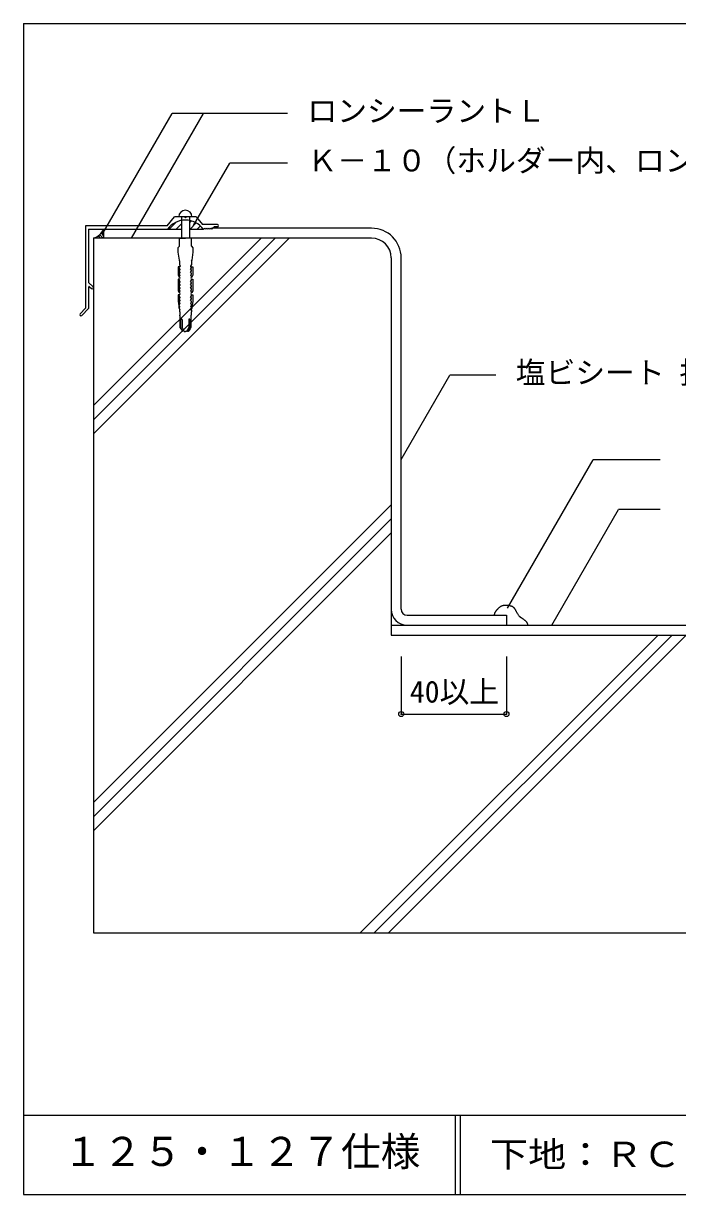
# Model space of a CAD drawing. Units: millimetres, scale not verified. Extents: x -405 to 395, y 32 to 622.
# Drawn here: x -405 to -75, y 32 to 622 of the extents above; entities that cross this region are included whole.
import ezdxf
from ezdxf.enums import TextEntityAlignment as Align

# ---------------------------------------------------------------- set-up
doc = ezdxf.new("R2010")
doc.units = ezdxf.units.MM
doc.header["$LTSCALE"] = 5
doc.header["$PDMODE"] = 32
doc.header["$PDSIZE"] = 2.5
for name, color, linetype in [('2-2_in line', 7, 'Continuous'), ('2-4_out line', 2, 'Continuous'), ('2-6_鋼板・アングル', 2, 'Continuous'), ('2-7_ビス', 7, 'Continuous'), ('2-A_moji', 7, 'Continuous'), ('2-B_dim', 7, 'Continuous'), ('2-D_ハッチ他', 4, 'Continuous'), ('2-E_con他', 4, 'Continuous'), ('F-5', 6, 'Continuous'), ('F-7', 1, 'Continuous'), ('F-A', 7, 'Continuous')]:
    doc.layers.add(name, color=color, linetype=linetype)
doc.styles.add('HG丸ｺﾞｼｯｸM-PRO', font='')
doc.styles.add('ＭＳ ゴシック', font='')
doc.styles.get('HG丸ｺﾞｼｯｸM-PRO').set_extended_font_data('HG丸ｺﾞｼｯｸM-PRO')
doc.styles.get('ＭＳ ゴシック').set_extended_font_data('MS Gothic')

msp = doc.modelspace()

# ---------------------------------------------------------------- linework, layer by layer
at = {"layer": '2-2_in line'}
for p, q in [((-364.72, 513.982), (-369.72, 513.982)), ((-369.72, 513.982), (-369.72, 489.116)), ((-364.72, 518.482), (-364.72, 513.982)), ((-229.72, 513.982), (-339.72, 513.982)), ((-332.391, 518.482), (-325.445, 518.482)), ((-321.445, 518.482), (-314.498, 518.482)), ((-219.72, 503.982), (-219.72, 313.982)), ((-219.72, 318.982), (-161.72, 318.982)), ((-219.72, 313.982), (80.28, 313.982))]:
    msp.add_line(p, q, dxfattribs=at)
at = {"layer": '2-2_in line', "color": 1}
msp.add_line((-339.72, 513.982), (-364.72, 513.982), dxfattribs=at)
at = {"layer": '2-2_in line'}
for points in [[(-167.717, 323.982), (-167.699, 324.113), (-167.666, 324.338), (-167.628, 324.561), (-167.583, 324.781), (-167.527, 324.998), (-167.458, 325.21), (-167.411, 325.33), (-167.37, 325.422), (-167.292, 325.577), (-167.205, 325.729), (-167.11, 325.878), (-167.01, 326.023), (-166.905, 326.166), (-166.843, 326.247), (-166.769, 326.342), (-166.639, 326.502), (-166.506, 326.66), (-166.371, 326.816), (-166.233, 326.969), (-166.094, 327.121), (-166.013, 327.208), (-165.927, 327.299), (-165.778, 327.455), (-165.626, 327.608), (-165.471, 327.759), (-165.312, 327.905), (-165.149, 328.046), (-165.052, 328.126), (-164.964, 328.195), (-164.809, 328.309), (-164.65, 328.417), (-164.487, 328.518), (-164.32, 328.61), (-164.148, 328.694), (-164.047, 328.738), (-163.933, 328.782), (-163.733, 328.849), (-163.529, 328.906), (-163.322, 328.953)], [(-163.322, 328.953), (-163.113, 328.993), (-162.902, 329.026), (-162.78, 329.043), (-162.631, 329.062), (-162.375, 329.089), (-162.118, 329.108), (-161.862, 329.117), (-161.607, 329.116), (-161.353, 329.102), (-161.207, 329.087), (-161.099, 329.073), (-160.915, 329.044), (-160.731, 329.01), (-160.547, 328.972), (-160.363, 328.932), (-160.178, 328.892), (-160.071, 328.869), (-159.949, 328.843), (-159.738, 328.8), (-159.528, 328.754), (-159.321, 328.701), (-159.119, 328.639), (-158.922, 328.563), (-158.812, 328.511), (-158.712, 328.458), (-158.547, 328.355), (-158.389, 328.239), (-158.238, 328.111), (-158.095, 327.973), (-157.959, 327.828), (-157.883, 327.741), (-157.799, 327.639), (-157.661, 327.457), (-157.531, 327.271), (-157.408, 327.081), (-157.29, 326.887), (-157.177, 326.691), (-157.113, 326.576), (-157.046, 326.453)], [(-157.046, 326.453), (-156.932, 326.24), (-156.82, 326.026), (-156.709, 325.811), (-156.598, 325.595), (-156.487, 325.379), (-156.422, 325.253), (-156.334, 325.084), (-156.177, 324.795), (-156.013, 324.51), (-155.838, 324.233), (-155.649, 323.967), (-155.444, 323.714), (-155.316, 323.575), (-155.27, 323.528), (-155.188, 323.448), (-155.104, 323.371), (-155.018, 323.297), (-154.928, 323.226), (-154.837, 323.158), (-154.783, 323.12), (-154.694, 323.061), (-154.535, 322.965), (-154.374, 322.873), (-154.211, 322.785), (-154.048, 322.695), (-153.887, 322.604), (-153.796, 322.548), (-153.703, 322.488), (-153.547, 322.381), (-153.395, 322.268), (-153.246, 322.151), (-153.098, 322.03), (-152.952, 321.908), (-152.868, 321.837), (-152.762, 321.747), (-152.58, 321.592), (-152.401, 321.435), (-152.226, 321.274), (-152.056, 321.107)], [(-152.056, 321.107), (-151.892, 320.934), (-151.801, 320.83), (-151.75, 320.768), (-151.663, 320.658), (-151.581, 320.546), (-151.503, 320.43), (-151.43, 320.312), (-151.363, 320.191), (-151.327, 320.119), (-151.281, 320.017), (-151.209, 319.839), (-151.147, 319.656), (-151.093, 319.47), (-151.044, 319.282), (-150.998, 319.092), (-150.972, 318.982)]]:
    msp.add_lwpolyline(points, dxfattribs=at)
for centre, radius, start, end in [((-371.535, 521.026), 7.275, 284.45015, 339.52427), ((-229.72, 503.982), 10, 0, 90), ((-211.72, 326.982), 8, 180, 270)]:
    msp.add_arc(centre, radius, start, end, dxfattribs=at)
at = {"layer": '2-4_out line'}
for p, q in [((-229.72, 518.982), (-310.178, 518.982)), ((-214.72, 326.982), (-214.72, 503.982)), ((-369.72, 489.116), (-369.72, 163.982))]:
    msp.add_line(p, q, dxfattribs=at)
for points in [[(-211.72, 323.982), (-161.72, 323.982), (-161.72, 318.982), (22.28, 318.982)], [(-369.72, 163.982), (80.28, 163.982), (80.28, 122.141)]]:
    msp.add_lwpolyline(points, dxfattribs=at)
for centre, radius, start, end in [((-229.72, 503.982), 15, 0, 90), ((-211.72, 326.982), 3, 180, 270)]:
    msp.add_arc(centre, radius, start, end, dxfattribs=at)
at = {"layer": '2-6_鋼板・アングル'}
for p, q in [((-373.695, 520.182), (-373.695, 478.682)), ((-332.695, 520.182), (-373.695, 520.182)), ((-332.695, 520.182), (-328.945, 524.682)), ((-323.945, 524.682), (-328.945, 524.682)), ((-323.945, 524.682), (-323.445, 524.182)), ((-322.945, 524.682), (-323.445, 524.182)), ((-317.945, 524.682), (-322.945, 524.682)), ((-317.945, 524.682), (-314.778, 520.882)), ((-307.295, 520.882), (-314.778, 520.882)), ((-310.195, 518.482), (-308.895, 519.682)), ((-307.295, 519.682), (-308.895, 519.682)), ((-372.195, 518.482), (-332.391, 518.482)), ((-372.195, 518.482), (-372.195, 491.682)), ((-313.695, 518.982), (-314.373, 518.303)), ((-313.907, 518.77), (-314.097, 518.58)), ((-372.195, 491.682), (-369.912, 489.399)), ((-372.195, 489.26), (-372.195, 478.485)), ((-371.683, 489.472), (-370.76, 488.55)), ((-373.695, 478.682), (-376.519, 475.857)), ((-372.195, 478.485), (-375.671, 475.009))]:
    msp.add_line(p, q, dxfattribs=at)
for points in [[(-312.195, 518.482), (-312.695, 518.982), (-313.195, 518.482), (-313.695, 518.982)], [(-310.195, 518.482), (-310.695, 518.982), (-311.195, 518.482), (-311.695, 518.982), (-312.195, 518.482), (-312.695, 518.982), (-313.195, 518.482)], [(-312.195, 518.482), (-312.695, 518.982), (-313.195, 518.482)]]:
    msp.add_lwpolyline(points, dxfattribs=at)
for centre, radius, start, end in [((-323.445, 512.082), 11, 34.44351, 144.42147), ((-307.295, 520.282), 0.6, 270, 90), ((-371.895, 489.26), 0.3, 45, 180), ((-370.336, 488.974), 0.6, 225, 45), ((-376.095, 475.433), 0.6, 135, 315)]:
    msp.add_arc(centre, radius, start, end, dxfattribs=at)
at = {"layer": '2-7_ビス'}
for p, q in [((-320.134, 524.682), (-326.756, 524.682)), ((-325.445, 524.682), (-325.445, 513.982)), ((-321.445, 524.682), (-321.445, 513.982)), ((-326.614, 494.357), (-326.614, 494.357)), ((-326.614, 494.357), (-326.614, 494.357)), ((-320.276, 494.357), (-320.276, 494.357)), ((-320.276, 494.357), (-320.276, 494.357)), ((-326.614, 478.69), (-326.181, 477.866)), ((-320.276, 478.69), (-320.709, 477.866))]:
    msp.add_line(p, q, dxfattribs=at)
for points in [[(-326.445, 509.886), (-326.445, 513.982), (-323.445, 513.982)], [(-320.445, 509.886), (-320.445, 513.982), (-323.445, 513.982)], [(-326.445, 509.886), (-327.195, 509.062), (-327.195, 506.963), (-326.647, 502.845), (-326.405, 502.438), (-326.445, 502.438), (-326.445, 500.624), (-326.012, 499.799)], [(-320.445, 509.886), (-319.695, 509.062), (-319.695, 506.963), (-320.243, 502.845), (-320.485, 502.438), (-320.445, 502.438), (-320.445, 500.624), (-320.878, 499.799)], [(-326.142, 499.552), (-327.12, 499.552), (-327.12, 495.318), (-326.618, 494.357), (-326.614, 494.357)], [(-326.073, 498.232), (-326.581, 499.057), (-326.581, 499.552)], [(-326.073, 496.666), (-326.581, 497.49), (-326.581, 497.968), (-326.232, 497.985)], [(-326.13, 495.099), (-326.581, 495.924), (-326.581, 496.401), (-326.233, 496.418)], [(-320.816, 498.232), (-320.309, 499.057), (-320.309, 499.552)], [(-320.816, 496.666), (-320.309, 497.49), (-320.309, 497.968), (-320.658, 497.985)], [(-320.759, 495.099), (-320.309, 495.924), (-320.309, 496.401), (-320.657, 496.418)], [(-320.748, 499.552), (-319.77, 499.552), (-319.77, 495.318), (-320.271, 494.357), (-320.276, 494.357)], [(-326.581, 493.285), (-327.12, 493.285), (-327.12, 487.488), (-326.614, 486.524)], [(-326.614, 494.357), (-326.61, 494.835), (-326.292, 494.852)], [(-326.073, 491.966), (-326.581, 492.79), (-326.581, 493.285)], [(-326.073, 490.399), (-326.581, 491.224), (-326.581, 491.701), (-326.233, 491.718)], [(-326.073, 488.832), (-326.581, 489.657), (-326.581, 490.135), (-326.233, 490.152)], [(-320.816, 491.966), (-320.309, 492.79), (-320.309, 493.285)], [(-320.816, 490.399), (-320.309, 491.224), (-320.309, 491.701), (-320.657, 491.718)], [(-320.816, 488.832), (-320.309, 489.657), (-320.309, 490.135), (-320.657, 490.152)], [(-320.276, 494.357), (-320.28, 494.835), (-320.597, 494.852)], [(-320.309, 493.285), (-319.77, 493.285), (-319.77, 487.488), (-320.276, 486.524)], [(-326.581, 485.452), (-327.12, 485.452), (-327.12, 482.204), (-326.614, 478.69), (-326.613, 479.168), (-326.305, 479.185)], [(-326.614, 486.524), (-326.61, 487.001), (-326.289, 487.018)], [(-326.106, 482.566), (-326.586, 483.39), (-326.581, 483.868), (-326.233, 483.885)], [(-326.131, 487.266), (-326.581, 488.09), (-326.581, 488.568), (-326.233, 488.585)], [(-326.073, 484.132), (-326.581, 484.957), (-326.581, 485.452)], [(-320.816, 484.132), (-320.309, 484.957), (-320.309, 485.452)], [(-320.784, 482.566), (-320.304, 483.39), (-320.309, 483.868), (-320.657, 483.885)], [(-320.759, 487.266), (-320.309, 488.09), (-320.309, 488.568), (-320.657, 488.585)], [(-320.276, 486.524), (-320.28, 487.001), (-320.6, 487.018)], [(-320.309, 485.452), (-319.77, 485.452), (-319.77, 482.204), (-320.276, 478.69), (-320.276, 479.168), (-320.585, 479.185)], [(-326.16, 479.432), (-326.611, 480.257), (-326.609, 480.735), (-326.286, 480.752)], [(-326.138, 480.999), (-326.602, 481.824), (-326.597, 482.301), (-326.263, 482.318)], [(-320.752, 480.999), (-320.288, 481.824), (-320.292, 482.301), (-320.627, 482.318)], [(-320.73, 479.432), (-320.279, 480.257), (-320.281, 480.735), (-320.603, 480.752)], [(-326.31, 477.618), (-326.445, 477.618), (-326.445, 476.835), (-326.295, 476.835), (-326.295, 475.227), (-326.288, 475.227)], [(-326.238, 474.897), (-326.238, 468.947), (-325.798, 468.296), (-324.795, 466.982), (-324.645, 466.982), (-325.73, 468.947), (-325.73, 472.918)], [(-325.147, 472.918), (-325.147, 468.947), (-324.062, 466.982), (-323.445, 466.982)], [(-321.742, 472.918), (-321.742, 468.947), (-322.828, 466.982), (-323.445, 466.982)], [(-320.652, 474.897), (-320.652, 468.947), (-321.092, 468.296), (-322.095, 466.982), (-322.244, 466.982), (-321.159, 468.947), (-321.159, 472.918)], [(-320.579, 477.618), (-320.445, 477.618), (-320.445, 476.835), (-320.595, 476.835), (-320.595, 475.227), (-320.601, 475.227)]]:
    msp.add_lwpolyline(points, dxfattribs=at)
msp.add_arc((-323.445, 524.682), 3.311, 0, 180, dxfattribs=at)
for centre, major_axis, start_param, end_param in [((-326.281, 498.208), (0, -0.229), 0.2312026, 1.6765256), ((-326.281, 496.642), (0, -0.229), 0.2312026, 1.6765256), ((-326.152, 499.724), (0, -0.172), 0.06848, 2.1628795), ((-320.737, 499.724), (0, -0.172), 4.1203058, 6.2147054), ((-320.609, 498.208), (0, -0.229), 4.6066597, 6.0519827), ((-320.609, 496.642), (0, -0.229), 4.6066597, 6.0519827), ((-326.635, 493.821), (0, -0.536), 0.0442118, 3.0973809), ((-326.338, 495.075), (0, -0.229), 0.2312026, 1.6765256), ((-326.281, 491.942), (0, -0.229), 0.2312026, 1.6765256), ((-326.281, 490.375), (0, -0.229), 0.2312026, 1.6765256), ((-320.609, 491.942), (0, -0.229), 4.6066597, 6.0519827), ((-320.609, 490.375), (0, -0.229), 4.6066597, 6.0519827), ((-320.552, 495.075), (0, -0.229), 4.6066597, 6.0519827), ((-320.254, 493.821), (0, -0.536), 3.1858044, 6.2389735), ((-326.635, 485.988), (0, -0.536), 0.0442118, 3.0973809), ((-326.338, 487.242), (0, -0.229), 0.2312026, 1.6765256), ((-326.281, 488.808), (0, -0.229), 0.2312026, 1.6765256), ((-326.281, 484.108), (0, -0.229), 0.2312026, 1.6765256), ((-320.609, 488.808), (0, -0.229), 4.6066597, 6.0519827), ((-320.609, 484.108), (0, -0.229), 4.6066597, 6.0519827), ((-320.552, 487.242), (0, -0.229), 4.6066597, 6.0519827), ((-320.254, 485.988), (0, -0.536), 3.1858044, 6.2389735), ((-326.367, 479.408), (0, -0.229), 0.2312026, 1.6765256), ((-326.345, 480.975), (0, -0.229), 0.2312026, 1.6765256), ((-326.313, 482.542), (0, -0.229), 0.2312026, 1.6765256), ((-320.577, 482.542), (0, -0.229), 4.6066597, 6.0519827), ((-320.544, 480.975), (0, -0.229), 4.6066597, 6.0519827), ((-320.522, 479.408), (0, -0.229), 4.6066597, 6.0519827), ((-326.323, 477.792), (0, -0.174), 0.0818475, 2.1771705), ((-326.965, 474.933), (0, -0.8), 1.5261677, 1.947508), ((-325.439, 472.908), (0, -0.321), 1.5390306, 4.6806232), ((-321.451, 472.908), (0, -0.321), 1.6025621, 4.7441547), ((-320.566, 477.792), (0, -0.174), 4.1060148, 6.2013378), ((-319.925, 474.933), (0, -0.8), 4.3356773, 4.7570176)]:
    msp.add_ellipse(centre, major_axis=major_axis, ratio=0.909574, start_param=start_param, end_param=end_param, dxfattribs=at)
at = {"layer": '2-A_moji'}
for p, q in [((-365.33, 515.809), (-330.12, 576.796)), ((-350.616, 513.982), (-314.351, 576.796)), ((-271.973, 576.796), (-330.12, 576.796)), ((-319.282, 520.331), (-301.116, 551.796)), ((-271.973, 551.796), (-301.116, 551.796)), ((-214.72, 402.441), (-190.174, 444.955)), ((-166.991, 444.955), (-190.174, 444.955)), ((-161.125, 327.569), (-118.033, 402.208)), ((-84.224, 402.208), (-118.033, 402.208)), ((-138.866, 318.982), (-105.249, 377.208)), ((-84.224, 377.208), (-105.249, 377.208))]:
    msp.add_line(p, q, dxfattribs=at)
at = {"layer": '2-B_dim'}
msp.add_line((-161.72, 303.276), (-161.72, 274.201), dxfattribs=at)
msp.add_lwpolyline([(-214.72, 303.276), (-214.72, 274.201), (-161.72, 274.201)], dxfattribs=at)
at = {"layer": '2-B_dim', "color": 1}
for p in [(-214.72, 274.201), (-161.72, 274.201)]:
    msp.add_point(p, dxfattribs=at)
at = {"layer": '2-D_ハッチ他'}
for p, q in [((-331.661, 518.482), (-328.091, 522.052)), ((-328.126, 518.482), (-325.445, 521.163)), ((-321.445, 521.627), (-320.416, 522.656)), ((-321.055, 518.482), (-317.934, 521.602)), ((-317.519, 518.482), (-315.907, 520.093)), ((-369.272, 514.112), (-369.141, 513.982)), ((-368.271, 514.525), (-367.727, 513.982)), ((-367.384, 515.052), (-366.313, 513.982)), ((-366.599, 515.682), (-364.899, 513.982)), ((-365.913, 516.41), (-364.72, 515.217)), ((-365.325, 517.237), (-364.72, 516.631)), ((-364.844, 518.17), (-364.72, 518.045))]:
    msp.add_line(p, q, dxfattribs=at)
at = {"layer": '2-E_con他'}
for p, q in [((-369.72, 429.583), (-285.321, 513.982)), ((-369.72, 415.441), (-271.179, 513.982)), ((-369.72, 422.512), (-278.25, 513.982)), ((-369.72, 229.583), (-219.72, 379.583)), ((-369.72, 222.512), (-219.72, 372.512)), ((-369.72, 215.441), (-219.72, 365.441)), ((-235.321, 163.982), (-85.321, 313.982)), ((-228.25, 163.982), (-78.25, 313.982)), ((-221.179, 163.982), (-71.179, 313.982))]:
    msp.add_line(p, q, dxfattribs=at)
at = {"layer": 'F-5'}
for p, q in [((-405.04, 72.141), (394.96, 72.141)), ((-187.54, 72.141), (-187.54, 32.141)), ((-185.04, 72.141), (-185.04, 32.141))]:
    msp.add_line(p, q, dxfattribs=at)
at = {"layer": 'F-7'}
for p, q in [((-405.04, 622.141), (394.96, 622.141)), ((-405.04, 622.141), (-405.04, 32.141)), ((-405.04, 32.141), (394.96, 32.141))]:
    msp.add_line(p, q, dxfattribs=at)

# ---------------------------------------------------------------- texts
at = {"layer": '2-A_moji', "style": 'ＭＳ ゴシック'}
for s, p in [('ロンシーラントＬ', (-261.973, 569.296)), ('Ｋ－１０（ホルダー内、ロンシーラントＬ充填）', (-261.973, 544.296)), ('塩ビシート 接着工法', (-156.991, 437.455))]:
    msp.add_text(s, height=11, dxfattribs=at).set_placement(p, align=Align.BOTTOM_LEFT)
at = {"layer": '2-B_dim', "style": 'ＭＳ ゴシック'}
msp.add_text('40以上', height=11, dxfattribs=at).set_placement((-210.371, 276.701), align=Align.BOTTOM_LEFT)
at = {"layer": 'F-A', "style": 'HG丸ｺﾞｼｯｸM-PRO'}
msp.add_text('１２５・１２７仕様', height=14.66, dxfattribs=at).set_placement((-385.04, 42.141), align=Align.BOTTOM_LEFT)
at = {"layer": 'F-A', "style": 'HG丸ｺﾞｼｯｸM-PRO', "width": 1.1}
msp.add_text('下地：ＲＣ', height=12.83, dxfattribs=at).set_placement((-170.04, 42.141), align=Align.BOTTOM_LEFT)

doc.saveas('drawing.dxf')
